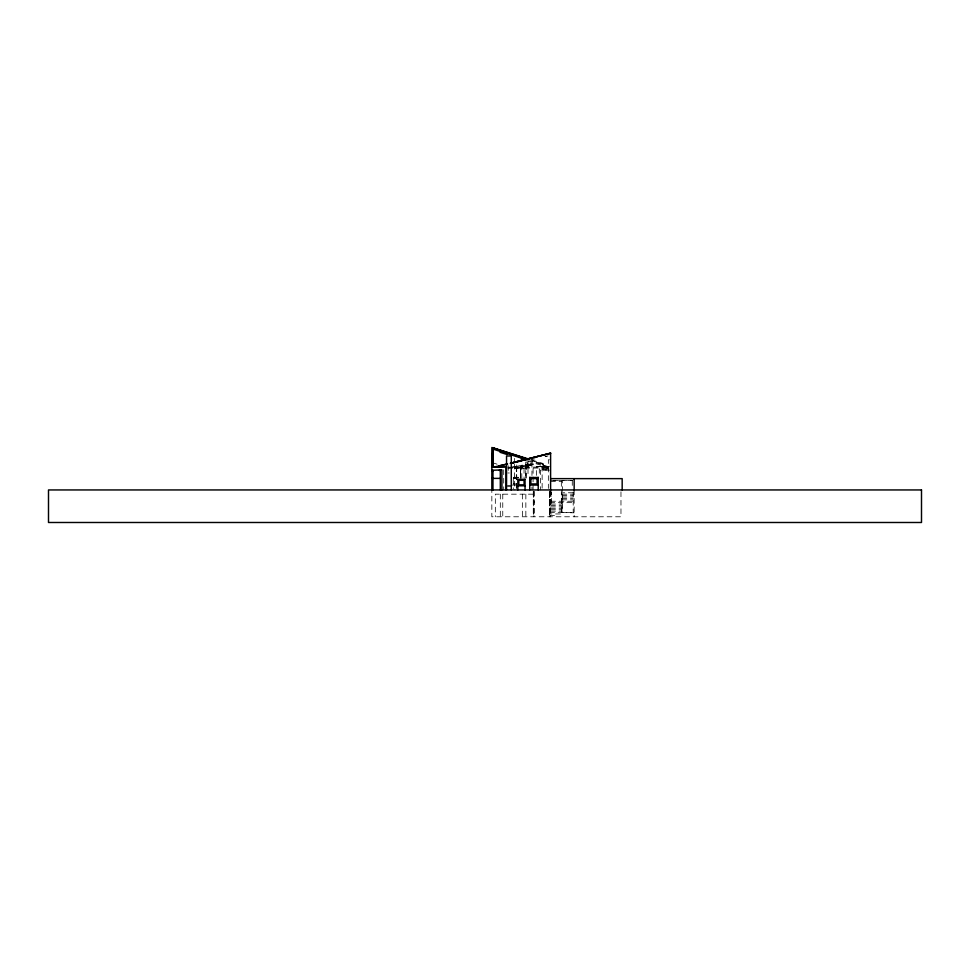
<?xml version="1.0" encoding="UTF-8"?>
<svg xmlns="http://www.w3.org/2000/svg" width="970" height="970" viewBox="0 0 970 970"><rect width="100%" height="100%" fill="white"/><g stroke="black" fill="none" stroke-linecap="round" stroke-linejoin="round"><path stroke-width="0.73" stroke-dasharray="4.85 3.64" d="M520.441 477.834L520.441 467.552A21.51 1.309 -12.6 0 0 530.214 465.37L530.517 465.273M520.647 477.931L520.647 467.431L521.787 467.188M516.767 464.933L516.707 468.631L514.439 468.643L517.737 468.122M551.469 503.212L551.554 491.826M533.088 464.46L529.729 465.394M531.912 464.751L530.347 465.236M530.638 459.792L534.991 458.822M548.026 455.912L545.128 456.555L549.481 455.585M520.66 466.303L529.171 464.278M520.66 466.655L521.787 466.412M531.96 464.254L520.66 466.97M520.66 467.322L521.787 467.067A17.593 1.079 -12.6 0 0 529.79 465.394M509.432 467.964L528.007 463.854L526.492 461.878M529.499 464.278L533.088 463.648L533.088 489.947M520.029 467.564L516.125 467.746A36.035 3.152 17.6 0 0 513.215 466.897L512.693 466.643M517.859 468.098L520.66 467.431A37.102 2.267 -12.6 0 0 521.714 467.213M529.862 464.206L530.651 463.975M530.541 464.072L531.96 463.902L531.96 475.482M536.483 475.409L536.483 466.691L549.481 466.497M507.843 467.225L549.481 467.043L529.693 460.762M507.843 468.158L549.481 467.989L526.868 460.798M549.481 459.804L548.341 459.804L548.341 488.443M525.74 464.848L528.007 464.703M525.74 465.006L528.007 465.006M528.007 465.066L525.74 465.26L528.007 465.467M525.74 465.527L528.007 465.649M525.74 465.709L528.007 465.842L525.74 465.903M525.74 466.206L528.007 466.146M514.439 466.4L516.707 466.4L516.804 467.843L514.439 467.152L524.042 467.188L524.042 478.44M514.439 466.521L516.707 466.606L514.439 466.873M525.74 466.618L528.007 466.558M542.133 466.509L543.612 466.509L543.612 470.05L542.133 470.05M525.74 466.885L528.007 466.885M536.483 466.691L542.133 466.691M514.439 466.958L516.707 467.079M528.007 466.946L525.74 467.055L528.007 467.116M514.439 467.37L516.707 467.37M525.74 467.467L528.007 467.297M514.439 467.491L516.707 467.673L514.439 467.782M525.74 467.685L528.007 467.54M514.439 467.976L516.707 467.976M516.707 468.11L514.439 468.28L524.042 468.352M542.133 469.334L543.612 470.05M549.481 470.159L540.533 470.159L540.533 489.947M507.795 472.984L509.335 472.984M513.579 477.301L520.635 477.301M513.579 477.482L520.635 477.482M513.288 478.161L517.022 478.161L513.288 478.246L513.288 489.098M513.288 478.61L517.022 478.61M553.53 480.356L572.555 480.356M550.608 480.538L572.555 480.611M550.608 481.459L562.479 481.459L562.479 512.548M513.288 483.933L517.022 483.933M512.16 485.061L516.404 485.061M507.383 485.703L511.614 485.703M507.383 486.273L511.614 486.273M573.209 492.772L561.909 492.772L561.909 513.954L549.663 513.954M549.663 493.33L550.79 493.33M533.282 494.179L495.33 494.179L495.33 516.78M561.909 494.179L573.209 494.179M561.909 495.597L573.209 495.597M561.909 497.004L573.209 497.004M561.909 498.422L573.209 498.422M549.663 499.744L550.79 499.744M561.909 499.829L573.209 499.829M550.608 501.247L573.209 501.247M533.512 501.902L534.64 501.902L534.64 502.654L533.512 502.654M549.857 501.902L550.608 501.902M549.857 502.654L573.209 502.654M550.608 504.073L561.909 504.073M550.608 505.479L561.909 505.479M550.608 506.898L561.909 506.898M550.608 508.304L561.909 508.304M550.608 509.723L561.909 509.723M550.608 511.129L561.909 511.129M549.663 512.548L574.155 512.548M549.663 515.373L556.259 515.373L556.259 513.954M533.282 516.028L534.409 516.028M549.857 516.028L550.608 516.028M561.909 512.548L574.155 512.827M508.11 465.576L508.341 472.984M516.852 467.855L515.846 467.552A37.236 3.249 17.6 0 0 512.827 466.679M492.966 462.92L497.089 464.181M531.766 459.974L543.261 463.527L543.261 469.892L549.481 469.892L543.261 466.012M542.133 464.036L543.261 464.387L543.612 466.509L542.133 464.036L542.133 489.947M543.261 465.066L549.481 468.946L539.308 468.946L539.308 474.948M572.288 480.562L572.264 489.001M620.97 491.838L620.97 516.78L491.838 516.78L491.838 491.075M574.155 489.947L574.155 516.78M573.209 491.911L573.209 512.548M561.339 481.459L561.339 488.625M561.339 489.947L561.339 512.548M550.984 491.826L550.984 503.127M550.608 491.075L550.608 516.78M550.245 491.075L550.245 516.78M550.051 491.075L550.051 516.78M549.857 491.075L549.857 516.78M549.663 492.505L549.663 516.78M549.481 492.578L549.481 516.78M534.409 491.353L534.409 516.78M533.658 491.075L533.658 516.78M533.464 492.578L533.464 516.78M533.282 491.353L533.282 516.78M531.96 486.976L531.96 489.947M528.007 460.265L528.007 475.676M526.116 464.703L526.116 478.077M525.934 464.703L525.934 478.077M525.849 494.179L525.849 516.78M525.74 462.047L525.74 478.44M522.357 494.179L522.357 516.78M521.787 478.392L521.787 465.394L520.66 465.649L520.66 478.295M520.441 467.552L520.441 478.004M516.707 466.4L516.707 478.404M516.513 466.4L516.513 489.947M516.319 466.4L516.319 489.947M514.439 458.41L514.439 462.787M514.439 464.242L514.439 489.947M503.709 469.807L503.709 489.947M502.763 494.179L502.763 516.78M500.314 494.179L500.314 516.78M543.261 464.387L531.766 460.641L543.261 464.387"/><path stroke-width="1.45" d="M492.966 447.861L492.966 467.152L491.838 466.085L492.966 447.861L527.45 459.198L492.966 447.958M507.504 464.072L494.215 467.007M507.504 463.89L499.186 465.806L499.186 466.691L500.314 465.673L500.314 466.691M510.378 463.187L550.608 453.232L550.608 490.432M511.808 463.066L521.945 460.798M495.852 467.043L505.964 466.691L505.964 489.947M505.964 466.691L491.838 466.691L492.966 467.152M491.838 470.304L501.914 469.892L501.914 489.947M500.314 470.644L499.186 470.304M491.838 471.105L492.966 471.105M529.741 477.482L538.217 477.482M491.838 478.38L500.314 478.38M530.869 478.61L537.089 478.61M550.608 478.634L622.17 478.634L622.17 489.947M517.834 479.35L525.049 479.35M518.804 480.308L524.079 480.308M529.741 485.061L538.217 485.061M517.834 485.8L525.049 485.8M501.053 470.171L500.314 469.892L500.314 489.947M528.892 459.089L491.838 447.509L491.838 489.947M526.868 459.865L492.966 449.086L492.966 467.285M500.023 452.275L507.092 454.518M521.217 459.004L525.461 460.35M491.838 466.085L492.966 466.643M574.155 478.634L574.155 490.432M538.217 477.301L538.217 489.947M529.741 477.301L529.741 489.947M525.049 479.204L525.049 489.947M517.834 479.204L517.834 489.947M511.263 489.947L511.263 455.985L506.546 455.985L506.546 489.947M492.966 470.304L492.966 489.947M550.608 453.16L510.378 463.345L550.608 453.232M537.089 478.246L530.869 478.246L530.869 483.933L537.089 483.933L537.089 478.161M524.079 479.992L518.804 479.992L518.804 484.83L524.079 484.83L524.079 479.92M921.5 489.947L48.5 489.947L48.5 522.49L921.5 522.49L921.5 489.947"/></g></svg>
